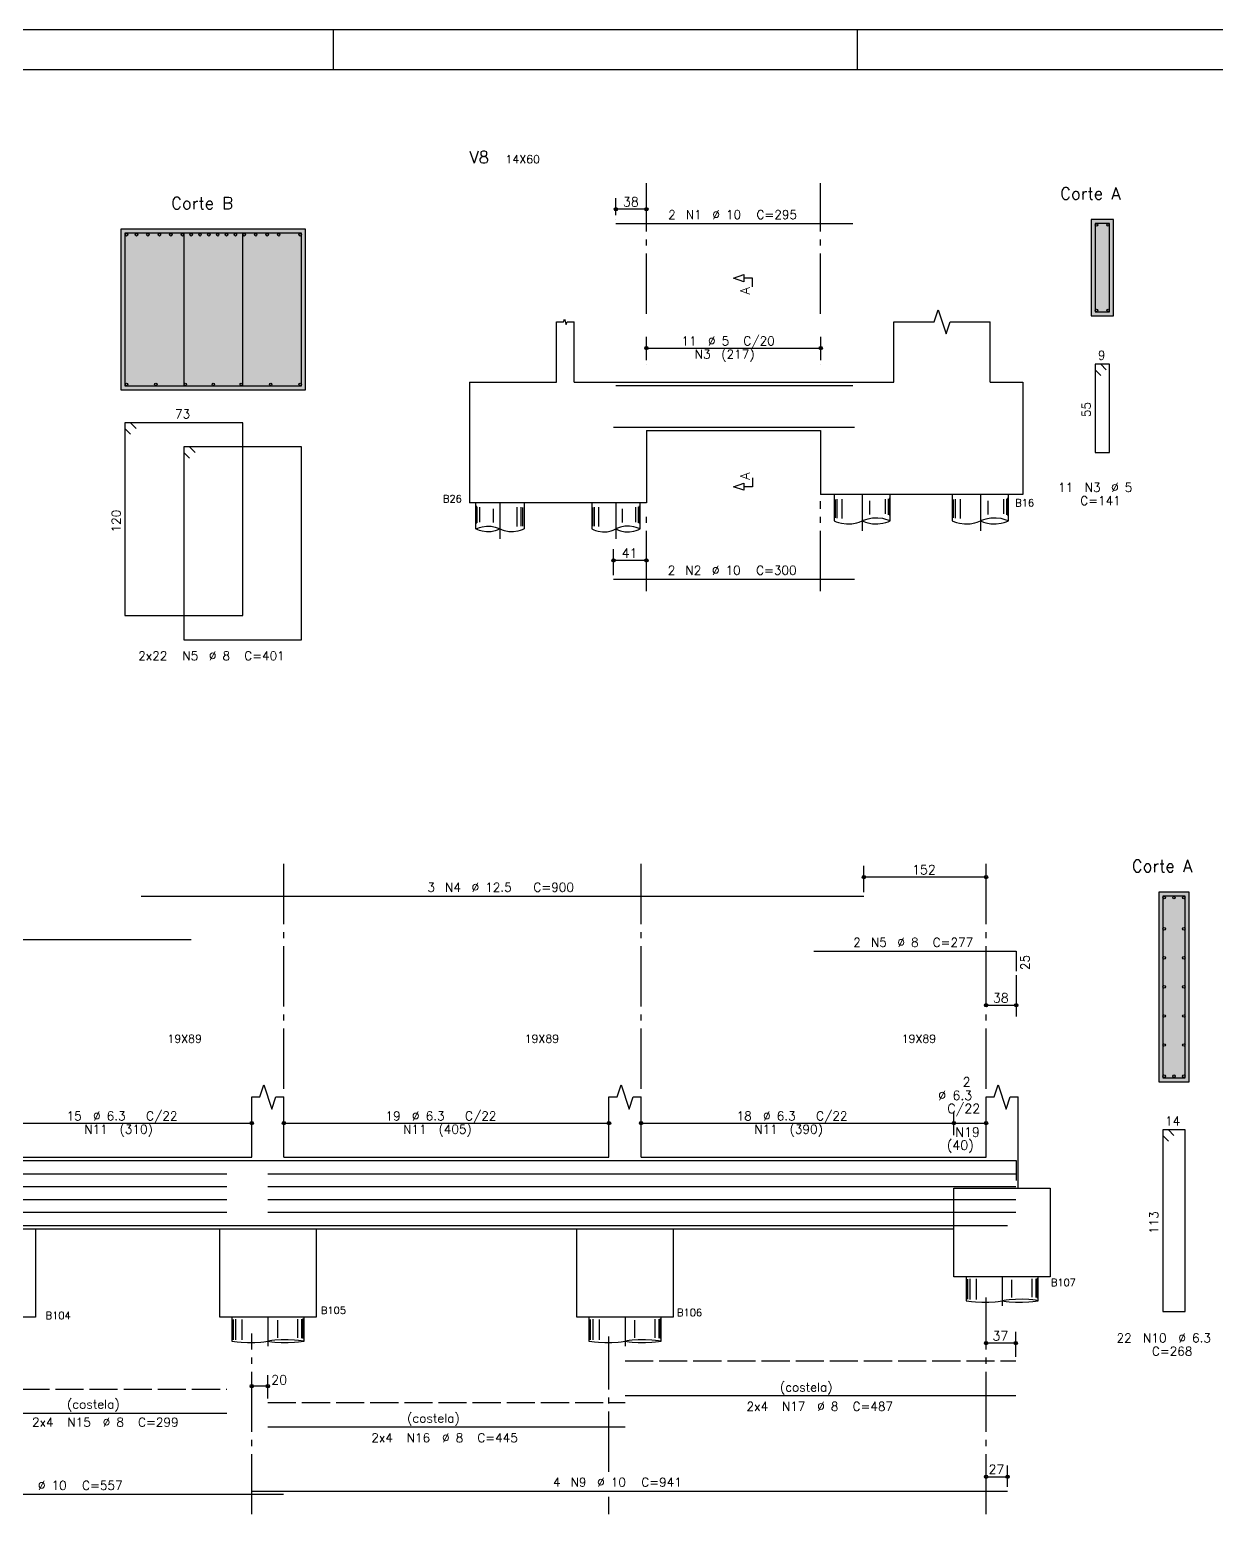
# Model space of a CAD drawing. Extents: x 0 to 84.1, y 0 to 59.4.
# Drawn here: x 26.49 to 56.04, y 22.44 to 59.4 of the extents above; entities that cross this region are included whole.
import ezdxf

# ---------------------------------------------------------------- set-up
doc = ezdxf.new("R2010")
doc.units = 0
doc.header["$MEASUREMENT"] = 0
doc.linetypes.add('ESTILO_TQS_0001', pattern=[0.85, 0.7, -0.15])
doc.linetypes.add('ESTILO_TQS_0003', pattern=[2.05, 1.5, -0.2, 0.15, -0.2])
for name, color, linetype in [('18', 4, 'CONTINUOUS'), ('2', 2, 'CONTINUOUS'), ('25', 1, 'CONTINUOUS'), ('26', 3, 'CONTINUOUS'), ('3', 3, 'CONTINUOUS'), ('51', 7, 'CONTINUOUS'), ('57', 7, 'CONTINUOUS'), ('6', 6, 'CONTINUOUS')]:
    doc.layers.add(name, color=color, linetype=linetype)
doc.styles.get("Standard").update_dxf_attribs({"font": 'ROMANS.SHX'})

msp = doc.modelspace()

# ---------------------------------------------------------------- linework, layer by layer
at = {"layer": '18', "linetype": 'ESTILO_TQS_0003'}
for p, q in [((41.84601, 52.32517), (41.84601, 55.57517)), ((46.18101, 52.32517), (46.18101, 55.57517)), ((47.218446, 47.82517), (47.218446, 46.92517)), ((50.162051, 47.82517), (50.162051, 46.92517)), ((38.19701, 47.62517), (38.19701, 46.72517)), ((41.08501, 47.62517), (41.08501, 46.72517)), ((41.84601, 45.421662), (41.84601, 47.340419)), ((46.18101, 45.421662), (46.18101, 47.664769)), ((32.81644, 33.03065), (32.81644, 38.83065)), ((41.71244, 33.03065), (41.71244, 38.83065)), ((50.30244, 33.03065), (50.30244, 38.83065)), ((50.703176, 28.356667), (50.703176, 27.634137)), ((50.30244, 22.44065), (50.30244, 27.84065)), ((32.417176, 27.35065), (32.417176, 26.62812)), ((41.313175, 27.35065), (41.313175, 26.62812)), ((32.01644, 22.44065), (32.01644, 26.945798)), ((40.91244, 23.4977), (40.91244, 26.863857)), ((40.91244, 22.44065), (40.91244, 22.872581))]:
    msp.add_line(p, q, dxfattribs=at)
at = {"layer": '18', "linetype": 'Continuous'}
for p, q in [((41.08601, 54.78017), (41.08601, 55.20817)), ((41.84601, 54.93017), (41.08601, 54.93017)), ((41.84601, 54.93017), (41.84601, 54.93017)), ((41.08601, 54.68017), (41.08601, 54.68017)), ((41.84601, 51.17517), (41.84601, 51.75317)), ((46.18601, 51.17517), (46.18601, 51.75317)), ((41.84601, 51.47517), (46.18601, 51.47517)), ((41.08601, 50.54517), (46.98601, 50.54517)), ((41.02601, 49.50517), (47.02601, 49.50517)), ((41.02601, 45.821021), (41.02601, 46.464372)), ((41.84601, 46.186372), (41.02601, 46.186372)), ((41.84601, 46.186372), (41.84601, 46.186372)), ((41.02601, 45.721021), (41.02601, 45.721021)), ((47.26066, 37.93065), (47.26066, 38.581397)), ((50.30244, 38.303397), (47.26066, 38.303397)), ((50.30244, 38.303397), (50.30244, 38.303397)), ((47.26066, 37.83065), (47.26066, 37.83065)), ((51.05424, 35.959313), (51.05424, 35.959313)), ((51.05424, 35.859313), (51.05424, 34.834379)), ((50.30244, 35.112379), (51.05424, 35.112379)), ((50.30244, 35.112379), (50.30244, 35.112379)), ((25.82644, 32.18065), (32.01644, 32.18065)), ((32.81644, 32.18065), (40.91244, 32.18065)), ((41.71244, 32.18065), (49.503078, 32.18065)), ((49.503078, 31.88065), (49.503078, 32.45865)), ((49.503078, 32.18065), (50.30244, 32.18065)), ((8.46704, 31.25065), (30.50904, 31.25065)), ((29.26066, 31.25065), (47.26066, 31.25065)), ((46.01424, 31.25065), (51.05424, 31.25065)), ((51.05424, 31.25065), (51.05424, 30.75065)), ((25.42644, 30.91789), (31.39644, 30.91789)), ((32.41644, 30.91789), (41.31244, 30.91789)), ((41.31244, 30.91789), (51.04244, 30.91789)), ((25.42644, 30.59973), (31.39644, 30.59973)), ((32.41644, 30.59973), (41.31244, 30.59973)), ((41.31244, 30.59973), (51.04244, 30.59973)), ((25.42644, 30.28157), (31.39644, 30.28157)), ((25.42644, 29.96341), (31.39644, 29.96341)), ((32.41644, 30.28157), (41.31244, 30.28157)), ((32.41644, 29.96341), (41.31244, 29.96341)), ((41.31244, 30.28157), (51.04244, 30.28157)), ((41.31244, 29.96341), (51.04244, 29.96341)), ((21.67044, 29.63065), (32.81044, 29.63065)), ((32.01644, 29.63065), (50.83884, 29.63065)), ((51.04244, 26.362074), (51.04244, 26.982824)), ((51.04244, 26.704824), (50.30244, 26.704824)), ((50.30244, 26.704824), (50.30244, 26.704824)), ((51.04244, 26.262074), (51.04244, 26.262074)), ((32.41644, 25.32065), (32.41644, 25.90865)), ((32.41644, 25.63065), (32.01644, 25.63065)), ((32.01644, 25.63065), (32.01644, 25.63065)), ((32.41644, 25.22065), (32.41644, 25.22065)), ((50.30244, 23.37565), (50.83884, 23.37565)), ((50.30244, 23.37565), (50.30244, 23.37565)), ((50.83884, 23.12065), (50.83884, 23.65365)), ((50.83884, 23.02065), (50.83884, 23.02065))]:
    msp.add_line(p, q, dxfattribs=at)
for points in [[(28.85804, 54.33277), (28.85804, 50.53277), (31.791373, 50.53277), (31.791373, 54.33277), (28.85804, 54.33277)], [(30.324707, 54.33277), (30.324707, 50.53277), (33.25804, 50.53277), (33.25804, 54.33277), (30.324707, 54.33277)], [(53.017218, 54.57517), (53.017218, 52.37517), (53.377218, 52.37517), (53.377218, 54.57517), (53.017218, 54.57517)], [(54.70244, 37.83065), (54.70244, 33.31065), (55.26244, 33.31065), (55.26244, 37.83065), (54.70244, 37.83065)]]:
    msp.add_lwpolyline(points, dxfattribs=at)
for centre, radius in [((41.08601, 54.93017), 0.041625), ((41.08601, 54.93017), 0.02075), ((41.84601, 54.93017), 0.041625), ((41.84601, 54.93017), 0.02075), ((41.84601, 51.47517), 0.041625), ((41.84601, 51.47517), 0.02075), ((46.18601, 51.47517), 0.041625), ((46.18601, 51.47517), 0.02075), ((41.02601, 46.186372), 0.041625), ((41.02601, 46.186372), 0.02075), ((41.84601, 46.186372), 0.041625), ((41.84601, 46.186372), 0.02075), ((47.26066, 38.303397), 0.041625), ((47.26066, 38.303397), 0.02075), ((50.30244, 38.303397), 0.041625), ((50.30244, 38.303397), 0.02075), ((50.30244, 35.112379), 0.041625), ((50.30244, 35.112379), 0.02075), ((51.05424, 35.112379), 0.041625), ((51.05424, 35.112379), 0.02075), ((32.01644, 32.18065), 0.041625), ((32.01644, 32.18065), 0.02075), ((32.81644, 32.18065), 0.041625), ((32.81644, 32.18065), 0.02075), ((40.91244, 32.18065), 0.041625), ((40.91244, 32.18065), 0.02075), ((41.71244, 32.18065), 0.041625), ((41.71244, 32.18065), 0.02075), ((49.503078, 32.18065), 0.041625), ((49.503078, 32.18065), 0.041625), ((49.503078, 32.18065), 0.02075), ((49.503078, 32.18065), 0.02075), ((50.30244, 32.18065), 0.041625), ((50.30244, 32.18065), 0.02075), ((50.30244, 26.704824), 0.041625), ((50.30244, 26.704824), 0.02075), ((51.04244, 26.704824), 0.041625), ((51.04244, 26.704824), 0.02075), ((32.01644, 25.63065), 0.041625), ((32.01644, 25.63065), 0.02075), ((32.41644, 25.63065), 0.041625), ((32.41644, 25.63065), 0.02075), ((50.30244, 23.37565), 0.041625), ((50.30244, 23.37565), 0.02075), ((50.83884, 23.37565), 0.041625), ((50.83884, 23.37565), 0.02075)]:
    msp.add_circle(centre, radius, dxfattribs=at)
at = {"layer": '2', "linetype": 'Continuous'}
for p, q in [((84.1, 59.4), (0, 59.4)), ((34.05, 58.4), (34.05, 59.4)), ((47.1, 58.4), (47.1, 59.4))]:
    msp.add_line(p, q, dxfattribs=at)
for centre in [(53.054218, 54.53817), (53.340218, 54.53817), (28.89504, 54.29577), (29.143973, 54.29577), (29.429907, 54.29577), (29.71584, 54.29577), (30.001773, 54.29577), (30.287707, 54.29577), (30.507802, 54.29577), (30.727897, 54.29577), (30.947992, 54.29577), (31.168088, 54.29577), (31.388183, 54.29577), (31.608278, 54.29577), (31.828373, 54.29577), (32.114307, 54.29577), (32.40024, 54.29577), (32.686173, 54.29577), (33.22104, 54.29577), (53.054218, 52.41217), (53.340218, 52.41217), (28.89504, 50.56977), (29.628373, 50.56977), (30.361707, 50.56977), (30.361707, 50.56977), (31.05804, 50.56977), (31.754373, 50.56977), (31.754373, 50.56977), (32.487707, 50.56977), (33.22104, 50.56977), (54.73944, 37.79365), (54.98244, 37.79365), (55.22544, 37.79365), (54.73944, 37.01785), (55.22544, 37.01785), (54.73944, 36.29425), (55.22544, 36.29425), (54.73944, 35.57065), (55.22544, 35.57065), (54.73944, 34.84705), (55.22544, 34.84705), (54.73944, 34.12345), (55.22544, 34.12345), (54.73944, 33.34765), (54.98244, 33.34765), (55.22544, 33.34765)]:
    msp.add_circle(centre, 0.032, dxfattribs=at)
at = {"layer": '25', "linetype": 'Continuous'}
for p, q in [((41.84601, 51.07517), (41.84601, 51.07517)), ((46.18601, 51.07517), (46.18601, 51.07517)), ((32.01644, 32.18065), (32.01644, 32.18065)), ((32.81644, 32.18065), (32.81644, 32.18065)), ((40.91244, 32.18065), (40.91244, 32.18065)), ((41.71244, 32.18065), (41.71244, 32.18065)), ((49.503078, 32.18065), (49.503078, 32.18065)), ((50.30244, 32.18065), (50.30244, 32.18065)), ((49.503078, 31.78065), (49.503078, 31.78065))]:
    msp.add_line(p, q, dxfattribs=at)
at = {"layer": '26', "linetype": 'Continuous'}
for p, q in [((41.08601, 54.57517), (46.98601, 54.57517)), ((53.157218, 51.07517), (53.017218, 51.07517)), ((53.017218, 51.07517), (53.017218, 48.87517)), ((53.377218, 51.07517), (53.017218, 51.07517)), ((53.017218, 51.07517), (53.017218, 50.93517)), ((53.297218, 50.93517), (53.157218, 51.07517)), ((53.377218, 48.87517), (53.377218, 51.07517)), ((53.017218, 50.93517), (53.157218, 50.79517)), ((28.99804, 49.61277), (28.85804, 49.61277)), ((28.85804, 49.61277), (28.85804, 44.81277)), ((31.791373, 49.61277), (28.85804, 49.61277)), ((28.85804, 49.61277), (28.85804, 49.47277)), ((29.13804, 49.47277), (28.99804, 49.61277)), ((31.791373, 44.81277), (31.791373, 49.61277)), ((28.85804, 49.47277), (28.99804, 49.33277)), ((30.464707, 49.01277), (30.324707, 49.01277)), ((30.324707, 49.01277), (30.324707, 44.21277)), ((33.25804, 49.01277), (30.324707, 49.01277)), ((30.324707, 49.01277), (30.324707, 48.87277)), ((30.324707, 48.87277), (30.464707, 48.73277)), ((30.604707, 48.87277), (30.464707, 49.01277)), ((33.25804, 44.21277), (33.25804, 49.01277)), ((53.017218, 48.87517), (53.377218, 48.87517)), ((41.02601, 45.721021), (47.02601, 45.721021)), ((28.85804, 44.81277), (31.791373, 44.81277)), ((30.324707, 44.21277), (33.25804, 44.21277)), ((29.26066, 37.83065), (47.26066, 37.83065)), ((8.46704, 36.75065), (30.50904, 36.75065)), ((46.01424, 36.459313), (51.05424, 36.459313)), ((51.05424, 36.459313), (51.05424, 35.959313)), ((54.84244, 32.01065), (54.70244, 32.01065)), ((54.70244, 32.01065), (54.70244, 27.49065)), ((55.26244, 32.01065), (54.70244, 32.01065)), ((54.70244, 32.01065), (54.70244, 31.87065)), ((54.70244, 31.87065), (54.84244, 31.73065)), ((54.98244, 31.87065), (54.84244, 32.01065)), ((55.26244, 27.49065), (55.26244, 32.01065)), ((54.70244, 27.49065), (55.26244, 27.49065)), ((41.31244, 25.402135), (51.04244, 25.402135)), ((25.42644, 24.956241), (31.39644, 24.956241)), ((32.41644, 24.62065), (41.31244, 24.62065)), ((21.67044, 22.94065), (32.81044, 22.94065)), ((32.01644, 23.02065), (50.83884, 23.02065))]:
    msp.add_line(p, q, dxfattribs=at)
at = {"layer": '26', "linetype": 'ESTILO_TQS_0001'}
for p, q in [((41.31244, 26.262074), (51.04244, 26.262074)), ((25.42644, 25.556241), (31.39644, 25.556241)), ((32.41644, 25.22065), (41.31244, 25.22065))]:
    msp.add_line(p, q, dxfattribs=at)
at = {"layer": '3', "linetype": 'Continuous'}
msp.add_line((83.1, 58.4), (2.499999, 58.4), dxfattribs=at)
at = {"layer": '51', "linetype": 'Continuous'}
for p, q in [((33.35804, 54.43277), (28.75804, 54.43277)), ((28.75804, 54.43277), (28.75804, 50.43277)), ((33.35804, 50.43277), (33.35804, 54.43277)), ((53.477218, 54.67517), (52.917218, 54.67517)), ((52.917218, 54.67517), (52.917218, 52.27517)), ((53.477218, 52.27517), (53.477218, 54.67517)), ((39.60601, 50.62517), (39.60601, 52.12517)), ((40.04601, 50.62517), (40.04601, 52.12517)), ((48.00781, 50.62517), (48.00781, 52.12517)), ((50.40781, 50.62517), (50.40781, 52.12517)), ((52.917218, 52.27517), (53.477218, 52.27517)), ((28.75804, 50.43277), (33.35804, 50.43277)), ((37.43601, 50.62517), (37.43601, 49.42517)), ((37.43601, 50.62517), (39.60601, 50.62517)), ((40.04601, 50.62517), (41.84601, 50.62517)), ((41.84601, 50.62517), (46.18101, 50.62517)), ((46.18101, 50.62517), (48.00781, 50.62517)), ((50.40781, 50.62517), (51.22101, 50.62517)), ((51.22101, 50.62517), (51.22101, 49.42517)), ((37.43601, 49.42517), (37.43601, 47.62517)), ((41.84601, 49.42517), (46.18101, 49.42517)), ((41.84601, 49.42517), (41.84601, 47.62517)), ((46.18101, 49.42517), (46.18101, 47.82517)), ((51.22101, 49.42517), (51.22101, 47.82517)), ((51.22101, 47.82517), (46.18101, 47.82517)), ((46.518446, 47.82517), (46.518446, 47.170229)), ((46.551422, 47.244158), (46.551422, 47.705126)), ((46.598281, 47.238315), (46.598281, 47.714422)), ((46.720114, 47.232474), (46.720115, 47.711324)), ((47.800379, 47.343473), (47.800379, 47.714422)), ((47.875786, 47.325947), (47.875786, 47.720621)), ((47.903647, 47.302577), (47.903647, 47.748515)), ((47.918446, 47.170229), (47.918446, 47.82517)), ((49.462051, 47.82517), (49.462051, 47.170229)), ((49.495026, 47.244158), (49.495026, 47.705126)), ((49.541886, 47.238315), (49.541886, 47.714422)), ((49.663718, 47.232474), (49.663719, 47.711324)), ((50.743983, 47.343473), (50.743983, 47.714422)), ((50.81939, 47.325947), (50.81939, 47.720621)), ((50.847251, 47.302577), (50.847251, 47.748515)), ((50.862051, 47.170229), (50.862051, 47.82517)), ((41.84601, 47.62517), (37.43601, 47.62517)), ((37.59701, 46.970229), (37.59701, 47.62517)), ((37.609695, 47.102577), (37.609695, 47.548515)), ((37.633576, 47.125947), (37.633576, 47.520621)), ((37.698211, 47.143473), (37.698211, 47.514422)), ((38.033727, 47.131789), (38.033728, 47.467933)), ((38.624152, 47.032474), (38.624151, 47.511324)), ((38.72858, 47.038315), (38.72858, 47.514422)), ((38.768745, 47.044158), (38.768745, 47.505126)), ((38.79701, 47.62517), (38.79701, 46.970229)), ((40.48501, 47.62517), (40.48501, 46.970229)), ((40.513275, 47.044158), (40.513275, 47.505126)), ((40.55344, 47.038315), (40.55344, 47.514422)), ((40.657868, 47.032474), (40.657869, 47.511324)), ((41.248293, 47.131789), (41.248292, 47.467933)), ((41.583809, 47.143473), (41.583809, 47.514422)), ((41.648444, 47.125947), (41.648444, 47.520621)), ((41.672325, 47.102577), (41.672325, 47.548515)), ((41.68501, 46.970229), (41.68501, 47.62517)), ((47.408943, 47.331789), (47.408942, 47.667933)), ((50.352547, 47.331789), (50.352546, 47.667933)), ((55.36244, 37.93065), (54.60244, 37.93065)), ((54.60244, 37.93065), (54.60244, 33.21065)), ((55.36244, 33.21065), (55.36244, 37.93065)), ((54.60244, 33.21065), (55.36244, 33.21065)), ((32.01644, 31.33065), (32.01644, 32.83065)), ((32.81644, 31.33065), (32.81644, 32.83065)), ((40.91244, 31.33065), (40.91244, 32.83065)), ((41.71244, 31.33065), (41.71244, 32.83065)), ((50.30244, 31.33065), (50.30244, 32.83065)), ((51.10244, 30.556667), (51.10244, 32.83065)), ((25.82644, 31.33065), (26.92644, 31.33065)), ((26.92644, 31.33065), (30.91644, 31.33065)), ((30.91644, 31.33065), (32.01644, 31.33065)), ((32.81644, 31.33065), (33.91644, 31.33065)), ((33.91644, 31.33065), (39.81244, 31.33065)), ((39.81244, 31.33065), (40.91244, 31.33065)), ((41.71244, 31.33065), (42.81244, 31.33065)), ((42.81244, 31.33065), (49.20244, 31.33065)), ((49.20244, 31.33065), (50.30244, 31.33065)), ((51.901843, 30.556667), (51.901843, 29.55065)), ((26.627078, 29.55065), (31.217078, 29.55065)), ((33.617078, 29.55065), (40.113077, 29.55065)), ((42.513077, 29.55065), (49.503078, 29.55065)), ((51.603176, 28.356667), (49.803176, 28.356667)), ((49.803176, 28.356667), (49.803176, 27.756667)), ((49.845573, 27.793631), (49.845573, 28.296645)), ((49.905821, 27.79071), (49.905821, 28.301293)), ((50.062462, 27.787789), (50.062464, 28.299743)), ((50.9481, 27.837446), (50.948098, 28.278048)), ((51.451375, 27.843289), (51.451375, 28.301293)), ((51.548326, 27.834526), (51.548326, 28.304392)), ((51.584148, 27.822841), (51.584148, 28.318339)), ((51.603176, 27.756667), (51.603176, 28.356667)), ((33.317176, 27.35065), (31.517176, 27.35065)), ((31.517176, 27.35065), (31.517176, 26.75065)), ((33.317176, 26.75065), (33.317176, 27.35065)), ((42.213175, 27.35065), (40.413175, 27.35065)), ((40.413175, 27.35065), (40.413175, 26.75065)), ((42.213175, 26.75065), (42.213175, 27.35065)), ((31.559573, 26.787614), (31.559573, 27.290628)), ((31.619821, 26.784693), (31.619821, 27.295276)), ((31.776462, 26.781772), (31.776464, 27.293727)), ((32.6621, 26.83143), (32.662098, 27.272031)), ((33.165375, 26.837272), (33.165375, 27.295276)), ((33.262326, 26.828509), (33.262326, 27.298376)), ((33.298148, 26.816824), (33.298148, 27.312323)), ((40.455572, 26.787614), (40.455572, 27.290628)), ((40.51582, 26.784693), (40.51582, 27.295276)), ((40.672461, 26.781772), (40.672463, 27.293727)), ((41.558099, 26.83143), (41.558097, 27.272031)), ((42.061374, 26.837272), (42.061374, 27.295276)), ((42.158325, 26.828509), (42.158325, 27.298376)), ((42.194147, 26.816824), (42.194147, 27.312323))]:
    msp.add_line(p, q, dxfattribs=at)
for points in [[(33.35804, 50.43277), (33.35804, 54.43277), (28.75804, 54.43277), (28.75804, 50.43277), (33.35804, 50.43277)], [(53.477218, 52.27517), (53.477218, 54.67517), (52.917218, 54.67517), (52.917218, 52.27517), (53.477218, 52.27517)], [(44.48851, 52.99517), (44.48851, 53.214401), (44.269279, 53.214401), (44.269279, 53.126708), (44.01351, 53.214401), (44.269279, 53.302093), (44.269279, 53.214401)], [(39.60601, 52.12517), (39.78201, 52.12517), (39.80401, 52.19117), (39.84801, 52.05917), (39.87001, 52.12517), (40.04601, 52.12517)], [(48.00781, 52.12517), (49.00781, 52.12517), (49.10781, 52.42517), (49.30781, 51.82517), (49.40781, 52.12517), (50.40781, 52.12517)], [(44.48851, 48.24017), (44.48851, 48.020939), (44.269279, 48.020939), (44.269279, 47.933247), (44.01351, 48.020939), (44.269279, 48.108632), (44.269279, 48.020939)], [(37.59701, 46.970228), (37.643946, 46.992242), (37.689834, 47.009573), (37.753807, 47.027451), (37.860575, 47.042358), (37.978028, 47.038321), (38.080555, 47.016999), (38.130307, 47.000193), (38.19701, 46.970228)], [(38.19701, 46.97023), (38.130307, 46.940266), (38.080555, 46.923459), (37.978028, 46.902137), (37.860575, 46.898101), (37.753807, 46.913008), (37.689834, 46.930886), (37.643946, 46.948216), (37.59701, 46.97023)], [(38.79701, 46.970229), (38.750075, 46.948216), (38.704186, 46.930885), (38.640213, 46.913008), (38.533446, 46.8981), (38.415992, 46.902136), (38.313467, 46.923458), (38.263714, 46.940266), (38.197011, 46.970229)], [(40.48501, 46.970229), (40.531945, 46.948216), (40.577834, 46.930885), (40.641807, 46.913008), (40.748574, 46.8981), (40.866028, 46.902136), (40.968553, 46.923458), (41.018306, 46.940266), (41.085009, 46.970229)], [(41.68501, 46.970228), (41.638074, 46.992242), (41.592186, 47.009573), (41.528213, 47.027451), (41.421445, 47.042358), (41.303992, 47.038321), (41.201465, 47.016999), (41.151713, 47.000193), (41.08501, 46.970228)], [(41.08501, 46.97023), (41.151713, 46.940266), (41.201465, 46.923459), (41.303992, 46.902137), (41.421445, 46.898101), (41.528213, 46.913008), (41.592186, 46.930886), (41.638074, 46.948216), (41.68501, 46.97023)], [(46.518446, 47.170229), (46.573203, 47.148216), (46.626741, 47.130885), (46.701376, 47.113008), (46.825938, 47.0981), (46.962968, 47.102136), (47.08258, 47.123458), (47.140624, 47.140266), (47.218445, 47.170229)], [(47.918446, 47.170228), (47.863688, 47.192242), (47.810152, 47.209573), (47.735517, 47.227451), (47.610953, 47.242358), (47.473926, 47.238321), (47.354311, 47.216999), (47.296267, 47.200193), (47.218446, 47.170228)], [(47.218446, 47.17023), (47.296267, 47.140266), (47.354311, 47.123459), (47.473926, 47.102137), (47.610953, 47.098101), (47.735517, 47.113008), (47.810152, 47.130886), (47.863688, 47.148216), (47.918446, 47.17023)], [(49.462051, 47.170229), (49.516808, 47.148216), (49.570345, 47.130885), (49.64498, 47.113008), (49.769542, 47.0981), (49.906572, 47.102136), (50.026185, 47.123458), (50.084229, 47.140266), (50.162049, 47.170229)], [(50.862051, 47.170228), (50.807292, 47.192242), (50.753756, 47.209573), (50.679121, 47.227451), (50.554558, 47.242358), (50.41753, 47.238321), (50.297915, 47.216999), (50.239871, 47.200193), (50.162051, 47.170228)], [(50.162051, 47.17023), (50.239871, 47.140266), (50.297915, 47.123459), (50.41753, 47.102137), (50.554558, 47.098101), (50.679121, 47.113008), (50.753756, 47.130886), (50.807292, 47.148216), (50.862051, 47.17023)], [(55.36244, 33.21065), (55.36244, 37.93065), (54.60244, 37.93065), (54.60244, 33.21065), (55.36244, 33.21065)], [(32.01644, 32.83065), (32.21644, 32.83065), (32.31644, 33.13065), (32.51644, 32.53065), (32.61644, 32.83065), (32.81644, 32.83065)], [(40.91244, 32.83065), (41.11244, 32.83065), (41.21244, 33.13065), (41.41244, 32.53065), (41.51244, 32.83065), (41.71244, 32.83065)], [(50.30244, 32.83065), (50.50244, 32.83065), (50.60244, 33.13065), (50.80244, 32.53065), (50.90244, 32.83065), (51.10244, 32.83065)], [(49.503078, 30.556667), (51.903078, 30.556667), (51.903078, 28.356667), (49.503078, 28.356667), (49.503078, 30.556667)], [(24.227078, 29.55065), (26.627078, 29.55065), (26.627078, 27.35065), (24.227078, 27.35065), (24.227078, 29.55065)], [(31.217078, 29.55065), (33.617078, 29.55065), (33.617078, 27.35065), (31.217078, 27.35065), (31.217078, 29.55065)], [(40.113077, 29.55065), (42.513077, 29.55065), (42.513077, 27.35065), (40.113077, 27.35065), (40.113077, 29.55065)], [(49.803176, 27.756667), (49.873577, 27.74566), (49.942411, 27.736994), (50.038371, 27.728056), (50.198522, 27.720602), (50.374703, 27.72262), (50.528491, 27.733281), (50.603119, 27.741685), (50.703174, 27.756667)], [(51.603176, 27.756666), (51.532772, 27.767673), (51.46394, 27.776338), (51.367981, 27.785278), (51.207828, 27.792731), (51.031649, 27.790712), (50.877859, 27.780052), (50.803231, 27.771649), (50.703176, 27.756666)], [(50.703176, 27.756667), (50.803231, 27.741685), (50.877859, 27.733282), (51.031649, 27.72262), (51.207828, 27.720603), (51.367981, 27.728056), (51.46394, 27.736995), (51.532772, 27.74566), (51.603176, 27.756667)], [(31.517176, 26.75065), (31.587577, 26.739644), (31.656411, 26.730978), (31.752371, 26.722039), (31.912522, 26.714585), (32.088703, 26.716603), (32.242491, 26.727265), (32.317119, 26.735668), (32.417174, 26.75065)], [(33.317176, 26.750649), (33.246772, 26.761657), (33.17794, 26.770322), (33.081981, 26.779261), (32.921828, 26.786714), (32.745649, 26.784696), (32.591859, 26.774035), (32.517231, 26.765632), (32.417176, 26.750649)], [(32.417176, 26.750651), (32.517231, 26.735668), (32.591859, 26.727265), (32.745649, 26.716604), (32.921828, 26.714586), (33.081981, 26.722039), (33.17794, 26.730978), (33.246772, 26.739644), (33.317176, 26.750651)], [(40.413175, 26.75065), (40.483577, 26.739644), (40.55241, 26.730978), (40.64837, 26.722039), (40.808521, 26.714585), (40.984702, 26.716603), (41.13849, 26.727265), (41.213118, 26.735668), (41.313173, 26.75065)], [(42.213175, 26.750649), (42.142771, 26.761657), (42.073939, 26.770322), (41.97798, 26.779261), (41.817827, 26.786714), (41.641648, 26.784696), (41.487858, 26.774035), (41.41323, 26.765632), (41.313175, 26.750649)], [(41.313175, 26.750651), (41.41323, 26.735668), (41.487858, 26.727265), (41.641648, 26.716604), (41.817827, 26.714586), (41.97798, 26.722039), (42.073939, 26.730978), (42.142771, 26.739644), (42.213175, 26.750651)]]:
    msp.add_lwpolyline(points, dxfattribs=at)
at = {"layer": '57', "linetype": 'Continuous'}
for points in [[(33.35804, 50.43277), (33.35804, 54.43277), (28.75804, 54.43277)], [(33.35804, 50.43277), (28.75804, 54.43277), (28.75804, 50.43277)], [(53.477218, 52.27517), (53.477218, 54.67517), (52.917218, 54.67517)], [(53.477218, 52.27517), (52.917218, 54.67517), (52.917218, 52.27517)], [(53.477218, 52.27517), (52.917218, 52.27517), (53.477218, 52.27517)], [(33.35804, 50.43277), (28.75804, 50.43277), (33.35804, 50.43277)], [(55.36244, 33.21065), (55.36244, 37.93065), (54.60244, 37.93065)], [(55.36244, 33.21065), (54.60244, 37.93065), (54.60244, 33.21065)], [(55.36244, 33.21065), (54.60244, 33.21065), (55.36244, 33.21065)]]:
    msp.add_solid(points, dxfattribs=at)

# ---------------------------------------------------------------- texts
at = {"layer": '18', "linetype": 'Continuous'}
for s, p in [('38', (41.25901, 54.99917)), ('41', (41.22901, 46.255372)), ('152', (48.45955, 38.372397)), ('38', (50.47134, 35.181379)), ('37', (50.461374, 26.768764)), ('20', (32.501313, 25.673134)), ('27', (50.36364, 23.44465))]:
    msp.add_text(s, height=0.23, dxfattribs=at).set_placement(p)
at = {"layer": '25', "linetype": 'Continuous'}
for s, height, p in [('11', 0.22, (42.71801, 51.54117)), ('%%c 5', 0.22, (43.37801, 51.54117)), ('C/20', 0.22, (44.25801, 51.54117)), ('N3', 0.22, (43.04801, 51.21117)), ('(217)', 0.22, (43.70801, 51.21117)), ('2', 0.23, (49.719729, 33.090335)), ('%%c 6.3', 0.23, (49.110689, 32.754742)), ('C/22', 0.23, (49.338561, 32.427435)), ('15', 0.22, (27.40344, 32.24665)), ('%%c 6.3', 0.22, (28.06344, 32.24665)), ('(310)', 0.22, (28.72344, 31.91665)), ('C/22', 0.22, (29.38344, 32.24665)), ('19', 0.22, (35.34644, 32.24665)), ('%%c 6.3', 0.22, (36.00644, 32.24665)), ('(405)', 0.22, (36.66644, 31.91665)), ('C/22', 0.22, (37.32644, 32.24665)), ('18', 0.22, (44.089759, 32.24665)), ('%%c 6.3', 0.22, (44.749759, 32.24665)), ('(390)', 0.22, (45.409759, 31.91665)), ('C/22', 0.22, (46.069759, 32.24665)), ('N11', 0.22, (27.84344, 31.91665)), ('N11', 0.22, (35.78644, 31.91665)), ('N11', 0.22, (44.529759, 31.91665)), ('(40)', 0.23, (49.326628, 31.515283)), ('N19', 0.23, (49.537432, 31.839111))]:
    msp.add_text(s, height=height, dxfattribs=at).set_placement(p)
at = {"layer": '26', "linetype": 'Continuous'}
for s, p in [('2', (42.38601, 54.68517)), ('N1', (42.82601, 54.68517)), ('%%c 10', (43.48601, 54.68517)), ('C=295', (44.58601, 54.68517)), ('9', (53.087218, 51.18517)), ('73', (30.104707, 49.72277)), ('11', (52.097218, 47.89517)), ('N3', (52.757218, 47.89517)), ('%%c 5', (53.417218, 47.89517)), ('C=141', (52.647218, 47.56517)), ('2', (42.37601, 45.831021)), ('N2', (42.81601, 45.831021)), ('%%c 10', (43.47601, 45.831021)), ('C=300', (44.57601, 45.831021)), ('2x22', (29.18804, 43.703291)), ('N5', (30.28804, 43.703291)), ('%%c 8', (30.94804, 43.703291)), ('C=401', (31.82804, 43.703291)), ('3', (36.39066, 37.94065)), ('N4', (36.83066, 37.94065)), ('%%c 12.5', (37.49066, 37.94065)), ('C=900', (39.03066, 37.94065)), ('2', (46.99424, 36.569313)), ('N5', (47.43424, 36.569313)), ('%%c 8', (48.09424, 36.569313)), ('C=277', (48.97424, 36.569313)), ('14', (54.76244, 32.12065)), ('22', (53.55244, 26.72065)), ('N10', (54.21244, 26.72065)), ('%%c 6.3', (55.09244, 26.72065)), ('C=268', (54.43244, 26.39065)), ('2x4', (44.33744, 25.017135)), ('N17', (45.21744, 25.017135)), ('%%c 8', (46.09744, 25.017135)), ('C=487', (46.97744, 25.017135)), ('2x4', (26.544621, 24.622832)), ('N15', (27.424621, 24.622832)), ('%%c 8', (28.304621, 24.622832)), ('C=299', (29.184621, 24.622832)), ('2x4', (34.99444, 24.23565)), ('N16', (35.87444, 24.23565)), ('%%c 8', (36.75444, 24.23565)), ('C=445', (37.63444, 24.23565)), ('4', (39.51644, 23.13065)), ('N9', (39.95644, 23.13065)), ('%%c 10', (40.61644, 23.13065)), ('C=941', (41.71644, 23.13065)), ('%%c 10', (26.69044, 23.05065)), ('C=557', (27.79044, 23.05065))]:
    msp.add_text(s, height=0.22, dxfattribs=at).set_placement(p)
for s, p in [('55', (52.907218, 49.75517)), ('120', (28.74804, 46.88277)), ('25', (51.38424, 35.989313)), ('113', (54.59244, 29.42065))]:
    msp.add_text(s, height=0.22, rotation=90, dxfattribs=at).set_placement(p)
at = {"layer": '51', "linetype": 'Continuous'}
for s, height, p in [('14X60', 0.2, (38.33601, 56.07517)), ('Corte A', 0.3, (52.147218, 55.17517)), ('Corte B', 0.3, (30.00804, 54.93277)), ('B26', 0.18, (36.776775, 47.631841)), ('B16', 0.18, (51.028454, 47.530818)), ('Corte A', 0.3, (53.93244, 38.43065)), ('19X89', 0.2, (29.91644, 34.18065)), ('19X89', 0.2, (38.81244, 34.18065)), ('19X89', 0.2, (48.20244, 34.18065)), ('B107', 0.18, (51.915072, 28.123224)), ('B104', 0.18, (26.884205, 27.300453)), ('B105', 0.18, (33.737362, 27.427292)), ('B106', 0.18, (42.607164, 27.373634)), ('(costela)', 0.22, (45.168554, 25.496646)), ('(costela)', 0.22, (27.415783, 25.071613)), ('(costela)', 0.22, (35.885091, 24.723154))]:
    msp.add_text(s, height=height, dxfattribs=at).set_placement(p)
for p in [(44.41651, 52.80317), (44.41651, 48.19217)]:
    msp.add_text('A', height=0.24, rotation=90, dxfattribs=at).set_placement(p)
at = {"layer": '6', "linetype": 'Continuous'}
msp.add_text('V8', height=0.3, dxfattribs=at).set_placement((37.43601, 56.07517))

doc.saveas('drawing.dxf')
